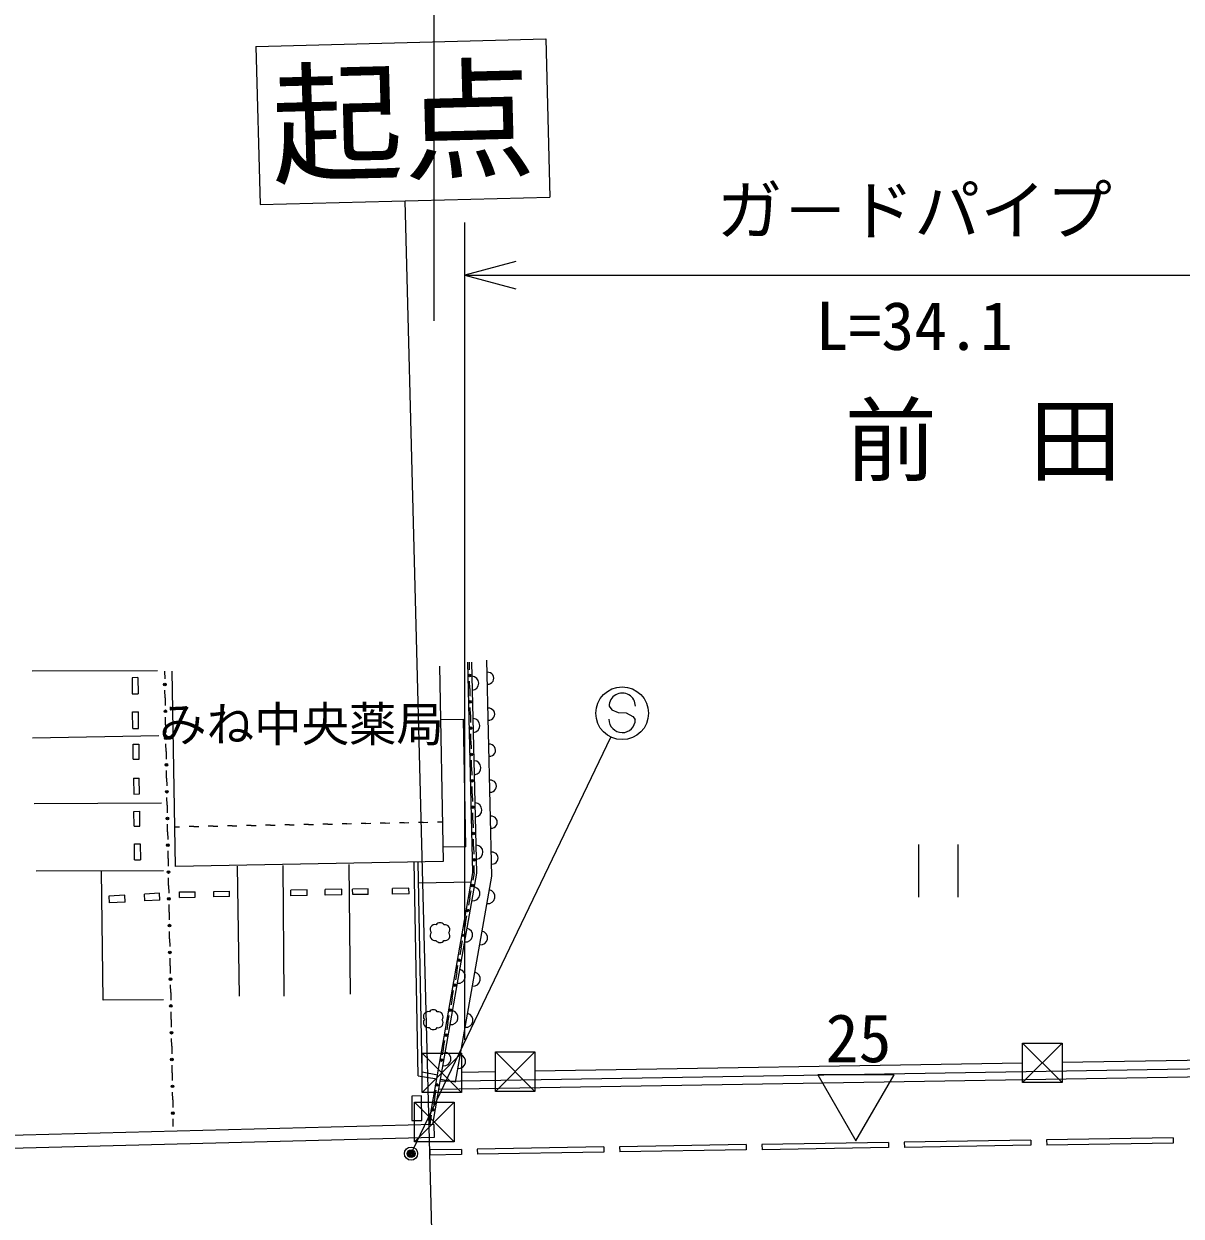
# Model space of a CAD drawing. Units: millimetres, scale not verified. Extents: x 40000 to 680000, y 20000 to 380000.
# Drawn here: x 427820 to 471716, y 288174 to 333404 of the extents above; entities that cross this region are included whole.
import ezdxf
from ezdxf.enums import TextEntityAlignment as Align

# ---------------------------------------------------------------- set-up
doc = ezdxf.new("R2010")
doc.units = ezdxf.units.MM
doc.header["$LTSCALE"] = 1000
doc.header["$PDMODE"] = 32
doc.header["$PDSIZE"] = 500
for name, color, linetype, lineweight in [('作業ﾚｲﾔ1', 7, 'Continuous', 25), ('作業ﾚｲﾔ3', 7, 'Continuous', 13), ('作業ﾚｲﾔ4', 222, 'Continuous', 25)]:
    doc.layers.add(name, color=color, linetype=linetype, lineweight=lineweight)
doc.styles.add('@ＭＳ ゴシック', font='')
doc.styles.add('ＭＳ ゴシック', font='')
doc.styles.get('@ＭＳ ゴシック').set_extended_font_data('@MS Gothic')
doc.styles.get('ＭＳ ゴシック').set_extended_font_data('MS Gothic')

msp = doc.modelspace()

# ---------------------------------------------------------------- linework, layer by layer
at = {"layer": '作業ﾚｲﾔ1', "lineweight": 13}
msp.add_line((443387, 322135), (443387, 338376), dxfattribs=at)
at = {"layer": '作業ﾚｲﾔ1'}
for p, q in [((443586, 309036), (443719, 301625)), ((444706, 309186), (444713, 308900)), ((445003, 301184), (444806, 309188)), ((445576, 301074), (445381, 309260)), ((432887, 308861), (428135, 308843)), ((432145, 308602), (431925, 308599)), ((431925, 308599), (431934, 307986)), ((432145, 308602), (432154, 307989)), ((433159, 308849), (433165, 308559)), ((433576, 301443), (433442, 308854)), ((444731, 308186), (444724, 308472)), ((433179, 307833), (433173, 308123)), ((444731, 308186), (444738, 307901)), ((431934, 307986), (432154, 307989)), ((433179, 307833), (433184, 307542)), ((431943, 307305), (432163, 307308)), ((431952, 306667), (431943, 307305)), ((432172, 306670), (432163, 307308)), ((444755, 307187), (444748, 307473)), ((444755, 307187), (444762, 306902)), ((450017, 307522), (450123, 307386)), ((450123, 307386), (450368, 307274)), ((450368, 307274), (450669, 307272)), ((450669, 307272), (450914, 307132)), ((450914, 307132), (451013, 307014)), ((431952, 306667), (432172, 306670)), ((433198, 306817), (433192, 307107)), ((433198, 306817), (433203, 306526)), ((443622, 307017), (444502, 307033)), ((444590, 302183), (444502, 307033)), ((432944, 306393), (428150, 306312)), ((442572, 290681), (450082, 306349)), ((444780, 306188), (444773, 306473)), ((431961, 306076), (432181, 306079)), ((431969, 305506), (431961, 306076)), ((432176, 306079), (432187, 305509)), ((433217, 305801), (433211, 306091)), ((433217, 305801), (433222, 305510)), ((444780, 306188), (444787, 305902)), ((431969, 305506), (432189, 305509)), ((444804, 305189), (444797, 305474)), ((433236, 304785), (433230, 305075)), ((444804, 305189), (444811, 304903)), ((431979, 304790), (432199, 304794)), ((431979, 304790), (431988, 304187)), ((432208, 304190), (432198, 304794)), ((433236, 304785), (433241, 304494)), ((444829, 304189), (444822, 304475)), ((431988, 304187), (432208, 304190)), ((433255, 303768), (433249, 304059)), ((444829, 304189), (444836, 303904)), ((433036, 303840), (428208, 303820)), ((431997, 303528), (432217, 303531)), ((432005, 302968), (431997, 303528)), ((432225, 302971), (432217, 303531)), ((433255, 303768), (433260, 303478)), ((433274, 302752), (433269, 303043)), ((439345, 303047), (439164, 303044)), ((439345, 303047), (439526, 303050)), ((440070, 303060), (439888, 303057)), ((440070, 303060), (440251, 303063)), ((440794, 303073), (440613, 303070)), ((440794, 303073), (440975, 303076)), ((441519, 303086), (441338, 303083)), ((441519, 303086), (441700, 303089)), ((442243, 303099), (442062, 303096)), ((442243, 303099), (442424, 303102)), ((442968, 303112), (442787, 303109)), ((442968, 303112), (443149, 303115)), ((443692, 303125), (443511, 303122)), ((444853, 303190), (444846, 303476)), ((444853, 303190), (444861, 302905)), ((432005, 302968), (432225, 302971)), ((433274, 302752), (433279, 302462)), ((433549, 302943), (433730, 302946)), ((434273, 302956), (434092, 302952)), ((434273, 302956), (434454, 302959)), ((434998, 302969), (434817, 302965)), ((434998, 302969), (435179, 302972)), ((435722, 302982), (435541, 302978)), ((435722, 302982), (435903, 302985)), ((436447, 302995), (436266, 302991)), ((436447, 302995), (436628, 302998)), ((437171, 303008), (436990, 303004)), ((437171, 303008), (437352, 303011)), ((437896, 303021), (437715, 303017)), ((437896, 303021), (438077, 303024)), ((438620, 303034), (438439, 303031)), ((438620, 303034), (438802, 303037)), ((432015, 302300), (432235, 302303)), ((432023, 301690), (432015, 302300)), ((432228, 302303), (432243, 301693)), ((444590, 302183), (443710, 302168)), ((444878, 302191), (444871, 302476)), ((444878, 302191), (444885, 301905)), ((461754, 302277), (461754, 300277)), ((463254, 300277), (463254, 302277)), ((432023, 301690), (432243, 301693)), ((433293, 301736), (433288, 302027)), ((433293, 301736), (433299, 301446)), ((433113, 301274), (428285, 301255)), ((430834, 296362), (430763, 301265)), ((443719, 301625), (433576, 301443)), ((435914, 301456), (435991, 296519)), ((437641, 301480), (437686, 296522)), ((440141, 301514), (440193, 296595)), ((442774, 293503), (442623, 301605)), ((444903, 301192), (444896, 301477)), ((433312, 300720), (433307, 301010)), ((442787, 300821), (444793, 300859)), ((443627, 293354), (445003, 301184)), ((444190, 293255), (445576, 301074)), ((444903, 301192), (444855, 300921)), ((431647, 300350), (431038, 300315)), ((431662, 300090), (431647, 300350)), ((432965, 300424), (432394, 300392)), ((432408, 300132), (432394, 300392)), ((432979, 300164), (432965, 300424)), ((433312, 300720), (433318, 300430)), ((433719, 300473), (434314, 300482)), ((433722, 300263), (433719, 300473)), ((434317, 300272), (434314, 300482)), ((435027, 300494), (435620, 300504)), ((435030, 300284), (435027, 300494)), ((435623, 300294), (435620, 300504)), ((438567, 300552), (437942, 300541)), ((437945, 300331), (437942, 300541)), ((438571, 300342), (437945, 300331)), ((438571, 300342), (438567, 300552)), ((439875, 300573), (439246, 300563)), ((439250, 300353), (439246, 300563)), ((439879, 300363), (439250, 300353)), ((439879, 300363), (439875, 300573)), ((440877, 300589), (440291, 300580)), ((440295, 300370), (440291, 300580)), ((440880, 300379), (440295, 300370)), ((440880, 300379), (440877, 300589)), ((442428, 300614), (441798, 300604)), ((441801, 300394), (441798, 300604)), ((442431, 300404), (441801, 300394)), ((442431, 300404), (442428, 300614)), ((444736, 300246), (444784, 300516)), ((431038, 300315), (431052, 300056)), ((431662, 300090), (431052, 300056)), ((432979, 300164), (432408, 300132)), ((433331, 299704), (433326, 299994)), ((433722, 300263), (434317, 300272)), ((435623, 300294), (435030, 300284)), ((444736, 300246), (444689, 299975)), ((433331, 299704), (433337, 299414)), ((444570, 299300), (444618, 299570)), ((433350, 298688), (433345, 298978)), ((444570, 299300), (444523, 299029)), ((433350, 298688), (433356, 298398)), ((444404, 298354), (444452, 298624)), ((444404, 298354), (444357, 298083)), ((433369, 297672), (433364, 297962)), ((433369, 297672), (433375, 297381)), ((444238, 297408), (444285, 297678)), ((444238, 297408), (444190, 297137)), ((433389, 296656), (433383, 296946)), ((444072, 296462), (444119, 296732)), ((433112, 296379), (430834, 296362)), ((433389, 296656), (433394, 296365)), ((444072, 296462), (444024, 296191)), ((433408, 295640), (433402, 295930)), ((433408, 295640), (433413, 295349)), ((443905, 295516), (443858, 295245)), ((443905, 295516), (443953, 295786)), ((433427, 294624), (433421, 294914)), ((433427, 294624), (433432, 294333)), ((443739, 294569), (443692, 294299)), ((443739, 294569), (443787, 294840)), ((465703, 293242), (465703, 294742)), ((465703, 294742), (467203, 294742)), ((467203, 294742), (465703, 293242)), ((467203, 293242), (465703, 294742)), ((467203, 294742), (467203, 293242)), ((442922, 292861), (442922, 294361)), ((442922, 294361), (444422, 294361)), ((444422, 294361), (442922, 292861)), ((444422, 292861), (442922, 294361)), ((444422, 294361), (444422, 292861)), ((445706, 292908), (445706, 294408)), ((445706, 294408), (447206, 294408)), ((447206, 294408), (445706, 292908)), ((447206, 292908), (445706, 294408)), ((447206, 294408), (447206, 292908)), ((481175, 294238), (467203, 294004)), ((433446, 293607), (433440, 293898)), ((433446, 293607), (433451, 293317)), ((443564, 292995), (479462, 293579)), ((443617, 293296), (479457, 293879)), ((445706, 293645), (444422, 293624)), ((465703, 293979), (447206, 293670)), ((442774, 293503), (443479, 293379)), ((443329, 291655), (443627, 293354)), ((444190, 293255), (443627, 293354)), ((467203, 293242), (465703, 293242)), ((433465, 292591), (433460, 292882)), ((442901, 292735), (442531, 292731)), ((442531, 292731), (442540, 291801)), ((442910, 291805), (442901, 292735)), ((444422, 292861), (442922, 292861)), ((443407, 292677), (443359, 292407)), ((443407, 292677), (443454, 292948)), ((447206, 292908), (445706, 292908)), ((433465, 292591), (433470, 292301)), ((442640, 290996), (442640, 292496)), ((442640, 292496), (444140, 292496)), ((444140, 292496), (442640, 290996)), ((444140, 290996), (442640, 292496)), ((444140, 292496), (444140, 290996)), ((433484, 291575), (433479, 291866)), ((442540, 291801), (442910, 291805)), ((443227, 291652), (443288, 292002)), ((443374, 291656), (400389, 290534)), ((443374, 291656), (443387, 291156)), ((443387, 291156), (372411, 289303)), ((444140, 290996), (442640, 290996)), ((455217, 290886), (450418, 290808)), ((455217, 290886), (455220, 290686)), ((460616, 290974), (455817, 290896)), ((455817, 290896), (455820, 290696)), ((460616, 290974), (460619, 290774)), ((466015, 291061), (461216, 290983)), ((461216, 290983), (461219, 290783)), ((466019, 290861), (461219, 290783)), ((466015, 291061), (466019, 290861)), ((471415, 291149), (466615, 291071)), ((466615, 291071), (466619, 290871)), ((471418, 290949), (466619, 290871)), ((471415, 291146), (471418, 290949)), ((444419, 290708), (443219, 290689)), ((443219, 290689), (443222, 290489)), ((444422, 290508), (443222, 290489)), ((444419, 290708), (444422, 290508)), ((449818, 290798), (445018, 290720)), ((445018, 290720), (445022, 290520)), ((449821, 290598), (445022, 290520)), ((449818, 290798), (449821, 290598)), ((450418, 290808), (450421, 290608)), ((455220, 290686), (450421, 290608)), ((460619, 290774), (455820, 290696))]:
    msp.add_line(p, q, dxfattribs=at)
for points in [[(443176, 291651), (444853, 301195), (444656, 309184)], [(443505, 293527), (442922, 293630), (442773, 301608)]]:
    msp.add_lwpolyline(points, dxfattribs=at)
msp.add_lwpolyline([(459383, 291037), (460826, 293537), (457939, 293537)], close=True, dxfattribs=at)
for centre, radius in [((444718, 308686), 50), ((444718, 308686), 33), ((444718, 308686), 16.3), ((433169, 308341), 50), ((433169, 308341), 33), ((433169, 308341), 16.3), ((450514, 307251), 1000), ((444743, 307687), 50), ((444743, 307687), 33), ((444743, 307687), 16.3), ((433188, 307325), 50), ((433188, 307325), 33), ((433188, 307325), 16.3), ((444767, 306687), 50), ((444767, 306687), 33), ((444767, 306687), 16.3), ((433207, 306309), 50), ((433207, 306309), 33), ((433207, 306309), 16.3), ((433226, 305293), 50), ((433226, 305293), 33), ((433226, 305293), 16.3), ((444792, 305688), 50), ((444792, 305688), 33), ((444792, 305688), 16.3), ((444817, 304689), 50), ((444817, 304689), 33), ((444817, 304689), 16.3), ((433245, 304276), 50), ((433245, 304276), 33), ((433245, 304276), 16.3), ((444841, 303690), 50), ((444841, 303690), 33), ((444841, 303690), 16.3), ((433264, 303260), 50), ((433264, 303260), 33), ((433264, 303260), 16.3), ((444866, 302691), 50), ((444866, 302691), 33), ((444866, 302691), 16.3), ((433284, 302244), 50), ((433284, 302244), 33), ((433284, 302244), 16.3), ((444890, 301691), 50), ((444890, 301691), 33), ((444890, 301691), 16.3), ((433303, 301228), 50), ((433303, 301228), 33), ((433303, 301228), 16.3), ((444820, 300719), 50), ((444820, 300719), 33), ((444820, 300719), 16.3), ((433322, 300212), 50), ((433322, 300212), 33), ((433322, 300212), 16.3), ((444653, 299773), 50), ((444653, 299773), 33), ((444653, 299773), 16.3), ((433341, 299196), 50), ((433341, 299196), 33), ((433341, 299196), 16.3), ((444487, 298827), 50), ((444487, 298827), 33), ((444487, 298827), 16.3), ((433360, 298180), 50), ((433360, 298180), 33), ((433360, 298180), 16.3), ((444321, 297881), 50), ((444321, 297881), 33), ((444321, 297881), 16.3), ((433379, 297164), 50), ((433379, 297164), 33), ((433379, 297164), 16.3), ((444155, 296935), 50), ((444155, 296935), 33), ((444155, 296935), 16.3), ((433398, 296148), 50), ((433398, 296148), 33), ((433398, 296148), 16.3), ((443989, 295989), 50), ((443989, 295989), 33), ((443989, 295989), 16.3), ((433417, 295132), 50), ((433417, 295132), 33), ((433417, 295132), 16.3), ((443822, 295043), 50), ((443822, 295043), 33), ((443822, 295043), 16.3), ((433436, 294115), 50), ((433436, 294115), 33), ((433436, 294115), 16.3), ((443656, 294096), 50), ((443656, 294096), 33), ((443656, 294096), 16.3), ((433455, 293099), 50), ((433455, 293099), 33), ((433455, 293099), 16.3), ((443490, 293150), 50), ((443490, 293150), 33), ((443490, 293150), 16.3), ((443324, 292204), 50), ((443324, 292204), 33), ((443324, 292204), 16.3), ((433474, 292083), 50), ((433474, 292083), 33), ((433474, 292083), 16.3), ((442507, 290545), 150), ((442507, 290545), 120), ((442507, 290545), 90), ((442507, 290545), 60), ((442507, 290545), 30)]:
    msp.add_circle(centre, radius, dxfattribs=at)
for centre, radius, start, end in [((444808, 308387), 267, 275.1497, 87.6704), ((445419, 308578), 228, 265.9526, 96.7696), ((450517, 307518), 500, 359.5549, 179.5549), ((445452, 307214), 228, 265.9526, 96.7696), ((444848, 306786), 267, 275.1497, 87.6704), ((450513, 307018), 500, 179.5549, 359.5549), ((445484, 305849), 228, 265.9526, 96.7696), ((444887, 305186), 267, 275.1497, 87.6704), ((445517, 304485), 228, 265.9526, 96.7696), ((444926, 303585), 267, 275.1497, 87.6704), ((445549, 303121), 228, 265.9526, 96.7696), ((444966, 301984), 267, 275.1497, 87.6704), ((445581, 301756), 228, 265.9526, 96.7696), ((444850, 300404), 265, 263.3709, 76.6991), ((445423, 300295), 265, 263.217, 76.6836), ((443420, 299045), 190, 78.9214, 216.1796), ((443606, 299117), 188, 36.4258, 142.686), ((443791, 299042), 190, 322.9322, 100.1904), ((444575, 298838), 265, 263.3721, 76.699), ((445145, 298731), 265, 263.217, 76.6836), ((443419, 298818), 190, 142.931, 280.1915), ((443603, 298742), 188, 216.4258, 322.686), ((443789, 298815), 190, 258.9203, 36.1808), ((444300, 297272), 265, 263.3721, 76.699), ((444868, 297167), 265, 263.217, 76.6836), ((443164, 295743), 190, 78.9214, 216.1796), ((443350, 295815), 188, 36.4258, 142.686), ((443534, 295740), 190, 322.9322, 100.1904), ((444025, 295706), 265, 263.3721, 76.699), ((444591, 295603), 265, 263.217, 76.6836), ((443163, 295516), 190, 142.9322, 280.1904), ((443533, 295513), 190, 258.9214, 36.1796), ((443347, 295440), 188, 216.4258, 322.686), ((443750, 294140), 265, 263.371, 76.7001), ((444314, 294040), 265, 263.217, 76.6836)]:
    msp.add_arc(centre, radius, start, end, dxfattribs=at)
msp.add_point((442507, 290545), dxfattribs=at)
at = {"layer": '作業ﾚｲﾔ3'}
for p, q in [((444543, 294866), (444543, 325866)), ((446475, 324384), (444543, 323866)), ((444543, 323866), (478639, 323866)), ((444543, 323866), (446475, 323348))]:
    msp.add_line(p, q, dxfattribs=at)
at = {"layer": '作業ﾚｲﾔ4'}
for p, q in [((436622, 332544), (447618, 332831)), ((436622, 332544), (436779, 326546)), ((447618, 332831), (447775, 326833)), ((436779, 326546), (447775, 326833)), ((444365, 246716), (442277, 326689))]:
    msp.add_line(p, q, dxfattribs=at)

# ---------------------------------------------------------------- texts
at = {"layer": '作業ﾚｲﾔ1', "style": 'ＭＳ ゴシック'}
for s, height, p in [('前\u3000田', 2566, (464202, 317610)), ('みね中央薬局', 1320, (438351, 306839)), ('25', 1833, (459482, 294929))]:
    msp.add_text(s, height=height, dxfattribs=at).set_placement(p, align=Align.MIDDLE_CENTER)
at = {"layer": '作業ﾚｲﾔ3', "style": 'ＭＳ ゴシック'}
msp.add_text('ガ－ドパイプ', height=1833, dxfattribs=at).set_placement((461591, 324866), align=Align.BOTTOM_CENTER)
at = {"layer": '作業ﾚｲﾔ3', "style": '@ＭＳ ゴシック'}
msp.add_text('L=34.1', height=1833, dxfattribs=at).set_placement((461591, 322866), align=Align.TOP_CENTER)
at = {"layer": '作業ﾚｲﾔ4', "style": 'ＭＳ ゴシック'}
msp.add_text('起点', height=3666, rotation=1.496, dxfattribs=at).set_placement((442199, 329688), align=Align.MIDDLE_CENTER)

doc.saveas('drawing.dxf')
